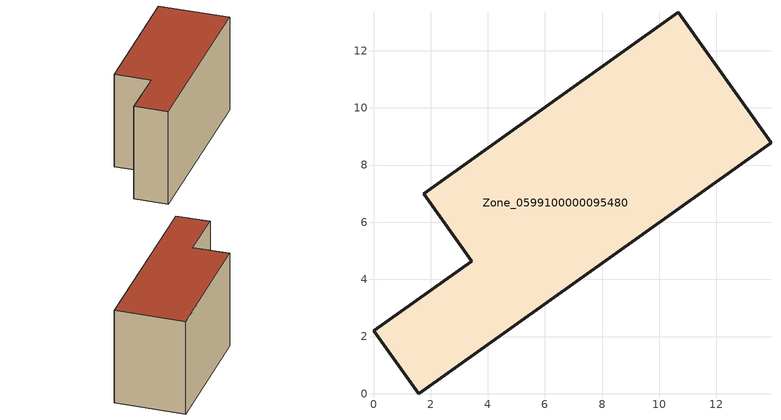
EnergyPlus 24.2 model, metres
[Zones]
Zone_0599100000095480
 floor ground (C_G): 10.66,13.35 13.91,8.78 1.58,0 0,2.2 3.44,4.63 1.76,7 z0
 wall outside (C_F): 13.91,8.78 10.66,13.35 1.76,7 3.44,4.63 0,2.2 1.58,0 13.91,8.78 z0:7.94
 roof outside (C_R): 1.58,0 13.91,8.78 10.66,13.35 1.76,7 3.44,4.63 0,2.2 z7.94
[BUILDING]
Pand.0599100000095480: North Axis=0; Terrain=City; Loads Convergence Tolerance Value=0.04; Temperature Convergence Tolerance Value=0.4; Solar Distribution=FullExterior; Maximum Number of Warmup Days=25; Minimum Number of Warmup Days=1
[Site:Location]
Rotterdam.The.Hague.AP_ZH_NLD Design_Conditions: Latitude=51.96; Longitude=4.45; Time Zone=1; Elevation=-4.5
[SITE:GROUNDTEMPERATURE:BUILDINGSURFACE]
18, 18, 18, 18, 18, 18, 18, 18, 18, 18, 18, 18
[MATERIAL] Thermal Absorptance=0.9; Solar Absorptance=0.7; Visible Absorptance=0.7
Name | Roughness | Thickness | Conductivity | Density | Specific Heat
G.TC.1975-1991 | MediumSmooth | 0.15 | 0.288461 | 540 | 1210
F.TC.1975-1991 | Rough | 0.3 | 0.230769 | 1920 | 840
R.TC.1975-1991 | MediumRough | 0.2 | 0.153846 | 1500 | 1000
[CONSTRUCTION]
C_G: G.TC.1975-1991
C_F: F.TC.1975-1991
C_R: R.TC.1975-1991
[ZONE]
Zone_0599100000095480: Type=1; Multiplier=1; Ceiling Height=Autocalculate; Volume=Autocalculate; Floor Area=autocalculate; Part of Total Floor Area=Yes
[ZONEINFILTRATION:DESIGNFLOWRATE]
Infil_Zone_0599100000095480: Zone or ZoneList or Space or SpaceList=Zone_0599100000095480; Schedule=AlwaysOn; Design Flow Rate Calculation Method=Flow/Area; Flow Rate per Floor Area=0.003; Constant Term Coefficient=1; Temperature Term Coefficient=0; Velocity Term Coefficient=0; Velocity Squared Term Coefficient=0
[HVACTEMPLATE:ZONE:IDEALLOADSAIRSYSTEM]
Zone_0599100000095480: Maximum Heating Supply Air Temperature=50; Minimum Cooling Supply Air Temperature=13; Maximum Heating Supply Air Humidity Ratio=0.0156; Minimum Cooling Supply Air Humidity Ratio=0.0077; Heating Limit=NoLimit; Cooling Limit=NoLimit; Dehumidification Control Type=ConstantSensibleHeatRatio; Cooling Sensible Heat Ratio=0.7; Dehumidification Setpoint=60; Humidification Control Type=None; Humidification Setpoint=30; Outdoor Air Method=None; Outdoor Air Flow Rate per Person=0.00944; Outdoor Air Flow Rate per Zone Floor Area=0; Outdoor Air Flow Rate per Zone=0; Demand Controlled Ventilation Type=None; Outdoor Air Economizer Type=NoEconomizer; Heat Recovery Type=None; Sensible Heat Recovery Effectiveness=0.7; Latent Heat Recovery Effectiveness=0.65
[ZONECONTROL:THERMOSTAT]
ThermostatControl_Zone_0599100000095480: Zone or ZoneList=Zone_0599100000095480; Control Type Schedule=DualSetpointControlType; Control 1=Thermostat_Zone_0599100000095480; Temperature Difference Between Cutout And Setpoint=0
[THERMOSTATSETPOINT:DUALSETPOINT]
Thermostat_Zone_0599100000095480: Heating Setpoint Temperature Schedule=HeatingSetpoint_Zone_0599100000095480; Cooling Setpoint Temperature Schedule=CoolingSetpoint_Zone_0599100000095480
[SCHEDULE:COMPACT]
HeatingSetpoint_Zone_0599100000095480: Through: 12/31, For: AllDays, Until: 24:00, 21
CoolingSetpoint_Zone_0599100000095480: Through: 12/31, For: AllDays, Until: 24:00, 24
DualSetpointControlType: Through: 12/31, For: AllDays, Until: 24:00, 4
AlwaysOn: Through: 12/31, For: AllDays, Until: 24:00, 1
